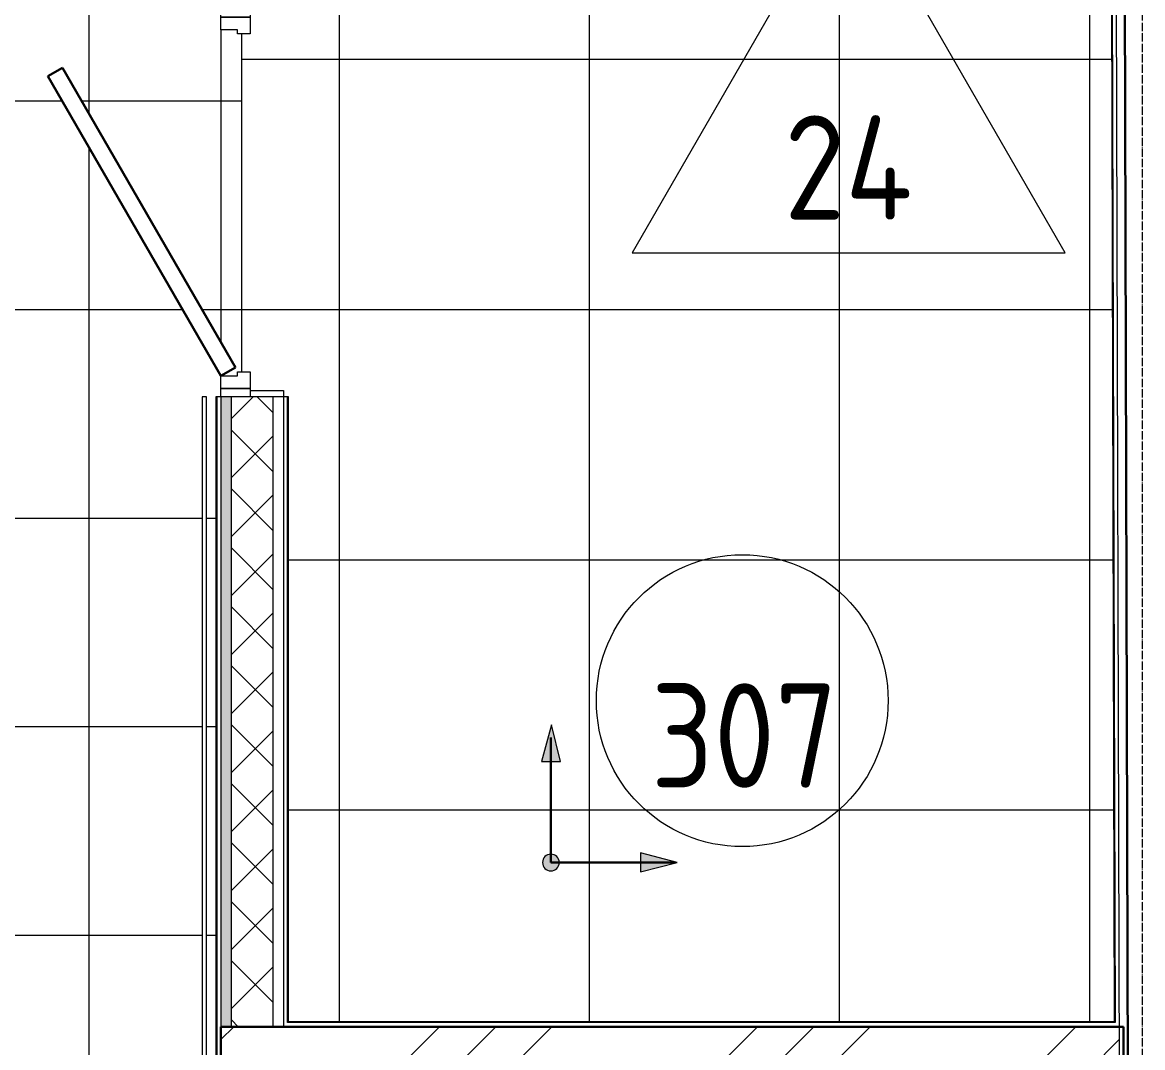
# Model space of a CAD drawing. Header units: millimetres. Extents: x -11798 to 72626, y -32713 to 44110.
# Drawn here: x 4462 to 7150, y 4021 to 6479 of the extents above; entities that cross this region are included whole.
import ezdxf

# ---------------------------------------------------------------- set-up
doc = ezdxf.new("R2010")
doc.units = ezdxf.units.MM
doc.linetypes.add('ADSK_Линия сетки', pattern=[25, 20, -2.5, 0, -2.5])
for name, color, linetype, lineweight in [('Двери', 7, 'Continuous', 9), ('Марки', 7, 'Continuous', 20), ('Марки помещений', 7, 'Continuous', 20), ('Оси', 7, 'Continuous', 9), ('Перекрытие', 7, 'Continuous', 18), ('Перекрытие штриховка', 7, 'Continuous', 18), ('Стены внутренние', 7, 'Continuous', 18), ('Стены несущие', 7, 'Continuous', 30), ('Стены отделка', 7, 'Continuous', 30), ('Стены штриховка', 7, 'Continuous', 9), ('Узлы', 7, 'Continuous', 18)]:
    doc.layers.add(name, color=color, linetype=linetype, lineweight=lineweight)
doc.layers.add('Линии', color=7, linetype='Continuous', lineweight=9, true_color=0x00a600)
doc.styles.add('GOST Common_2', font='GOST_Common.ttf', dxfattribs={"width": 0.9, "height": 250})

# ---------------------------------------------------------------- blocks, each defined once
blk = doc.blocks.new('AC_Дверь_Однопольная_Стальная - 900х2100Н Д32п-6552410-План полов 3-го этажа')
at = {"layer": 'Двери', "lineweight": 30}
for p, q in [((-415, 75), (303.8, 490)), ((303.8, 490), (323.8, 455.4)), ((323.8, 455.4), (-395, 40.4)), ((-395, 40.4), (-415, 75))]:
    blk.add_line(p, q, dxfattribs=at)
at = {"layer": 'Двери'}
for p, q in [((-465, 75), (-445, 75)), ((-465, 5), (-465, 75)), ((-445, 75), (-415, 75)), ((-445, 5), (-445, 75)), ((-445, 75), (-445, 5)), ((-415, 75), (-415, 35)), ((415, 75), (445, 75)), ((415, 35), (415, 75)), ((445, 75), (445, 5)), ((445, 75), (465, 75)), ((445, 5), (445, 75)), ((465, 75), (465, 5)), ((-415, 35), (-405, 35)), ((-405, 35), (-405, 5)), ((405, 35), (415, 35)), ((405, 5), (405, 35)), ((-445, 5), (-465, 5)), ((-405, 5), (-445, 5)), ((445, 5), (405, 5)), ((465, 5), (445, 5))]:
    blk.add_line(p, q, dxfattribs=at)
blk = doc.blocks.new('ADSK_Марка_Помещение_ОдноЗначение - Номер-159740-План полов 3-го этажа')
at = {"layer": 'Марки помещений'}
blk.add_circle((0, 0), 3.5, dxfattribs=at)
blk = doc.blocks.new('ADSK_Марка_ПерекрытиеПол - Экземпляр_Отделка пола-158379-План полов 3-го этажа')
at = {"layer": 'Марки', "color": 1, "true_color": 0xff0000}
for p, q in [((0, 9), (-5.196, 0)), ((5.196, 0), (0, 9)), ((-5.196, 0), (5.196, 0))]:
    blk.add_line(p, q, dxfattribs=at)

msp = doc.modelspace()

# ---------------------------------------------------------------- hatches: boundary and pattern name
at = {"layer": 'Перекрытие штриховка', "lineweight": 9, "true_color": 0x787878}
h = msp.add_hatch(dxfattribs=at)
h.set_pattern_fill('FP_19', color=8, style=0, pattern_type=2)
h.set_pattern_definition([(270, (1122.2, 35290.47), (500, 3e-14), []), (0, (1122.2, 35290.47), (0, 500), [])])
h.paths.add_polyline_path([(4928.531, 551.098), (4926.531, 553.098), (4926.531, 551.098)])
h.paths.add_polyline_path([(221.103, 553.098), (239.105, 553.098), (239.074, 556.098), (221.073, 556.098)])
h.paths.add_polyline_path([(4893.531, 553.098), (4893.531, 556.098), (351.865, 556.098), (351.865, 553.098), (3974.858, 553.098)])
h.paths.add_polyline_path([(249.229, 553.098), (339.865, 553.098), (339.865, 556.098), (249.074, 556.098), (249.105, 553.098)])
h.paths.add_polyline_path([(4903.531, 553.098), (4926.531, 553.098), (4926.531, 939.308), (4938.531, 939.308), (4938.531, 989.308), (4978.531, 989.308), (4978.531, 999.308), (4988.531, 999.308), (4988.531, 1949.308), (4978.531, 1949.308), (4978.531, 1959.308), (4938.531, 1959.308), (4938.531, 2009.308), (4926.531, 2009.308), (4926.531, 5581.56), (4938.531, 5581.56), (4938.531, 5631.56), (4978.531, 5631.56), (4978.531, 5641.56), (4988.531, 5641.56), (4988.531, 6451.56), (4978.531, 6451.56), (4978.531, 6461.56), (4938.531, 6461.56), (4938.531, 6511.56), (4926.531, 6511.56), (4926.531, 8703.542), (4903.531, 8703.542), (4903.531, 6511.56), (4893.531, 6511.56), (4893.531, 8703.542), (1192.865, 8703.542), (1192.865, 7405), (1190.865, 7405), (1190.865, 7403), (351.865, 7403), (351.865, 566.098), (4893.531, 566.098), (4893.531, 939.308), (4903.531, 939.308), (4903.531, 556.098)])
h.paths.add_polyline_path([(220.969, 566.098), (238.97, 566.098), (226.665, 1767.654), (339.865, 1767.654), (339.865, 2802.499), (215.874, 2802.499), (188.743, 5439.534), (339.865, 5439.534), (339.865, 6467.445), (163.023, 6467.445), (153.34, 7403), (150.361, 7403), (160.229, 6459.445), (332.891, 6458.772), (332.891, 6457.445), (334.891, 6457.445), (334.891, 5449.534), (332.891, 5449.534), (332.887, 5447.534), (170.556, 5447.534), (197.955, 2794.499), (332.429, 2794.499), (332.429, 2792.499), (334.429, 2792.499), (334.429, 1777.654), (332.429, 1777.654), (332.429, 1775.654), (208.477, 1775.654), (219.227, 734.765)])
h.paths.add_polyline_path([(248.971, 566.098), (339.865, 566.098), (339.865, 1757.654), (236.665, 1757.654), (245.031, 947.584)])
h.paths.add_polyline_path([(4938.531, 989.308), (4453.531, 1829.353), (4488.172, 1849.353), (4973.172, 1009.308), (4963.89, 1003.949)])
h.paths.add_polyline_path([(4893.531, 2009.308), (4893.531, 5581.56), (4903.531, 5581.56), (4903.531, 2009.308)])
h.paths.add_polyline_path([(291.36, 2812.499), (339.865, 2812.499), (339.865, 5429.534), (198.743, 5429.534), (225.771, 2812.499)])
h.paths.add_polyline_path([(4938.531, 5631.56), (4523.531, 6350.362), (4558.172, 6370.362), (4973.172, 5651.56), (4963.89, 5646.201)])
h.paths.add_polyline_path([(172.92, 6477.445), (339.865, 6477.445), (339.865, 7403), (163.361, 7403), (167.573, 6995.182)])
h.paths.add_polyline_path([(149.556, 7403), (149.556, 7403.796), (148.34, 7405), (148.36, 7403)])
h = msp.add_hatch(dxfattribs=at)
h.set_pattern_fill('FP_52', color=8, style=0, pattern_type=2)
h.set_pattern_definition([(270, (1622.2, 38790.5), (600, 4e-14), []), (0, (1622.2, 38790.5), (0, 600), [])])
h.paths.add_polyline_path([(7074.451, 6714.952), (7076.418, 6716.952), (7074.445, 6716.952)])
h.paths.add_polyline_path([(7081.572, 4083.057), (7074.451, 6714.952), (5100.531, 6714.952), (5100.531, 6511.56), (5088.531, 6511.56), (5088.531, 6496.56), (5008.531, 6496.56), (5008.531, 6451.56), (4988.531, 6451.56), (4988.531, 5641.56), (5008.531, 5641.56), (5008.531, 5596.56), (5088.531, 5596.56), (5088.531, 5581.56), (5100.531, 5581.56), (5100.531, 4083.057), (7080.598, 4083.057)])
h.paths.add_polyline_path([(7083.577, 4081.057), (7083.572, 4083.057), (7081.572, 4083.057), (7083.572, 4081.062)])
h.paths.add_polyline_path([(5098.531, 4081.057), (5100.531, 4083.057), (5098.531, 4083.057)])
h.paths.add_polyline_path([(5100.531, 6714.952), (5100.531, 6716.952), (5098.531, 6716.952)])
at = {"layer": 'Стены внутренние'}
h = msp.add_hatch(color=256, dxfattribs=at)
h.paths.add_polyline_path([(4938.531, 4071.057), (4963.531, 4071.057), (4963.531, 5581.56), (4938.531, 5581.56), (4938.531, 5522.355)])
h.paths.add_polyline_path([(4963.531, 6511.56), (4963.531, 8678.542), (4938.531, 8678.542), (4938.531, 6511.56)])
at = {"layer": 'Стены внутренние', "lineweight": 9, "true_color": 0x0000ff}
h = msp.add_hatch(dxfattribs=at)
h.set_pattern_fill('FP_2', color=5, style=0, pattern_type=2)
h.set_pattern_definition([(45, (0, 0), (-70.7107, 70.7107), []), (135, (0, 0), (-70.7107, -70.7107), [])])
h.paths.add_polyline_path([(5063.531, 4071.057), (5063.531, 5581.56), (4963.531, 5581.56), (4963.531, 4071.057), (4988.531, 4071.057)])
h.paths.add_polyline_path([(4973.172, 6511.56), (5063.531, 6511.56), (5063.531, 8578.542), (4963.531, 8578.542), (4963.531, 6511.56)])
at = {"layer": 'Стены внутренние', "lineweight": 9}
h = msp.add_hatch(dxfattribs=at)
h.set_pattern_fill('FP_1', color=256, style=0, pattern_type=2)
h.set_pattern_definition([(45, (0, 0), (-381.66, 381.66), []), (45, (134.94, 0), (0, 763.32), []), (45, (-134.94, 0), (0, 763.322), [])])
h.paths.add_polyline_path([(5038.531, 3971.057), (7093.875, 3971.057), (7093.604, 4071.057), (4938.531, 4071.057), (4938.531, 3971.057), (4988.531, 3971.057)])
at = {"layer": 'Узлы', "true_color": 0xff0000}
for points in [[(5724.228, 4706.755), (5753.213, 4706.755), (5731.229, 4794.925), (5707.604, 4706.755)], [(5944.641, 4442.727), (6032.811, 4464.71), (5944.641, 4488.335)], [(5729.99, 4444.71), (5735.166, 4445.392), (5739.99, 4447.39), (5744.132, 4450.568), (5747.311, 4454.71), (5749.309, 4459.534), (5749.99, 4464.71), (5749.309, 4469.886), (5747.311, 4474.71), (5744.132, 4478.852), (5739.99, 4482.031), (5735.166, 4484.029), (5729.99, 4484.71), (5724.814, 4484.029), (5719.99, 4482.031), (5715.848, 4478.852), (5712.67, 4474.71), (5710.671, 4469.886), (5709.99, 4464.71), (5710.671, 4459.534), (5712.67, 4454.71), (5715.848, 4450.568), (5719.99, 4447.39), (5724.814, 4445.392)]]:
    msp.add_hatch(color=1, dxfattribs=at).paths.add_polyline_path(points)

# ---------------------------------------------------------------- linework, layer by layer
at = {"layer": 'Линии', "color": 1, "lineweight": 18, "true_color": 0xff0000}
for p, q in [((5731.229, 4794.925), (5707.604, 4706.755)), ((5753.213, 4706.755), (5731.229, 4794.925)), ((5707.604, 4706.755), (5753.213, 4706.755)), ((5944.641, 4488.335), (5944.641, 4442.727)), ((6032.811, 4464.71), (5944.641, 4488.335)), ((5944.641, 4442.727), (6032.811, 4464.71))]:
    msp.add_line(p, q, dxfattribs=at)
at = {"layer": 'Линии', "color": 1, "lineweight": 30, "true_color": 0xff0000}
for q in [(5729.99, 4764.71), (6029.99, 4464.71)]:
    msp.add_line((5729.99, 4464.71), q, dxfattribs=at)
at = {"layer": 'Линии', "color": 1, "lineweight": 18, "true_color": 0xff0000}
for start, end in [(0, 180), (180, 0)]:
    msp.add_arc((5729.99, 4464.71), 20, start, end, dxfattribs=at)
at = {"layer": 'Оси', "linetype": 'ADSK_Линия сетки'}
msp.add_line((7149.565, -5665.072), (7149.565, 21097.974), dxfattribs=at)
at = {"layer": 'Перекрытие'}
for p, q in [((4938.531, 6461.56), (4938.531, 5711.56)), ((4988.531, 5641.56), (4988.531, 6451.56)), ((5008.531, 5596.56), (5088.531, 5596.56)), ((5088.531, 5596.56), (5088.531, 5581.56))]:
    msp.add_line(p, q, dxfattribs=at)
at = {"layer": 'Стены несущие'}
for p, q in [((7100.598, 8878.232), (7118.134, 2396.746)), ((4938.531, 2009.308), (4938.531, 4071.057)), ((7103.875, 4071.057), (4938.531, 4071.057)), ((7103.875, 3971.057), (7103.875, 4071.057))]:
    msp.add_line(p, q, dxfattribs=at)
at = {"layer": 'Стены отделка', "lineweight": 9}
for p, q in [((7103.209, 521.058), (7080.544, 8898.238)), ((7123.209, 521.112), (7100.598, 8878.238)), ((7074.451, 6714.952), (7081.572, 4083.057)), ((4903.531, 5581.56), (4893.531, 5581.56)), ((4893.531, 5581.56), (4893.531, 2009.308)), ((4903.531, 2009.308), (4903.531, 5581.56)), ((4938.531, 5581.56), (4926.531, 5581.56)), ((4926.531, 5581.56), (4926.531, 2009.308)), ((5100.531, 5581.56), (5008.531, 5581.56)), ((5100.531, 4083.057), (5100.531, 5581.56)), ((5088.531, 4081.057), (5088.531, 4071.057)), ((7081.572, 4083.057), (5100.531, 4083.057))]:
    msp.add_line(p, q, dxfattribs=at)
at = {"layer": 'Стены штриховка'}
for p, q in [((7076.445, 6716.952), (7083.577, 4081.057)), ((4928.531, 5581.56), (4928.531, 2009.308)), ((4938.531, 5581.56), (4938.531, 4071.057)), ((4963.531, 4071.057), (4963.531, 5581.56)), ((5063.531, 4071.057), (5063.531, 5581.56)), ((5088.531, 5581.56), (5088.531, 4081.057)), ((5098.531, 4081.057), (5098.531, 5581.56)), ((7083.577, 4081.057), (5098.531, 4081.057))]:
    msp.add_line(p, q, dxfattribs=at)

# ---------------------------------------------------------------- block references
at = {"layer": 'Двери', "color": 8, "true_color": 0x7f7f7f, "rotation": 90.00000000000011}
msp.add_blockref('AC_Дверь_Однопольная_Стальная - 900х2100Н Д32п-6552410-План полов 3-го этажа', (5013.531, 6046.56), dxfattribs=at)
at = {"layer": 'Марки', "color": 1, "true_color": 0xff0000, "xscale": 99.99999999999993, "yscale": 99.99999999999993, "zscale": 99.99999999999993}
msp.add_blockref('ADSK_Марка_ПерекрытиеПол - Экземпляр_Отделка пола-158379-План полов 3-го этажа', (6444.539, 5926.547), dxfattribs=at)
at = {"layer": 'Марки помещений', "xscale": 99.99999999999993, "yscale": 99.99999999999993, "zscale": 99.99999999999993}
msp.add_blockref('ADSK_Марка_Помещение_ОдноЗначение - Номер-159740-План полов 3-го этажа', (6189.083, 4852.854), dxfattribs=at)

# ---------------------------------------------------------------- texts
at = {"layer": 'Марки', "color": 1, "lineweight": 9, "true_color": 0xff0000, "insert": (6443.508, 6130.972), "char_height": 250, "width": 345.6, "attachment_point": 5, "line_spacing_factor": 1.022766, "style": 'GOST Common_2'}
msp.add_mtext('\\pxqc,t1.44,2.88,4.32,5.76,7.2,8.64,10.08,11.52,12.96,14.4,15.84,17.28,18.72,20.16,21.6,23.04,24.48,25.92,27.36,28.8,30.24,31.68,33.12,34.56,36,37.44,38.88,40.32,41.76,43.2,44.64,46.08;{24}', dxfattribs=at)
at = {"layer": 'Марки помещений', "lineweight": 9, "insert": (6194.026, 4769.272), "char_height": 250, "width": 488.7, "attachment_point": 5, "line_spacing_factor": 1.022766, "style": 'GOST Common_2'}
msp.add_mtext('\\pxqc,t1.8,3.6,5.4,7.2,9,10.8,12.6,14.4,16.2,18,19.8,21.6,23.4,25.2,27,28.8,30.6,32.4,34.2,36,37.8,39.6,41.4,43.2,45,46.8,48.6,50.4,52.2,54,55.8,57.6;{307}', dxfattribs=at)

doc.saveas('drawing.dxf')
